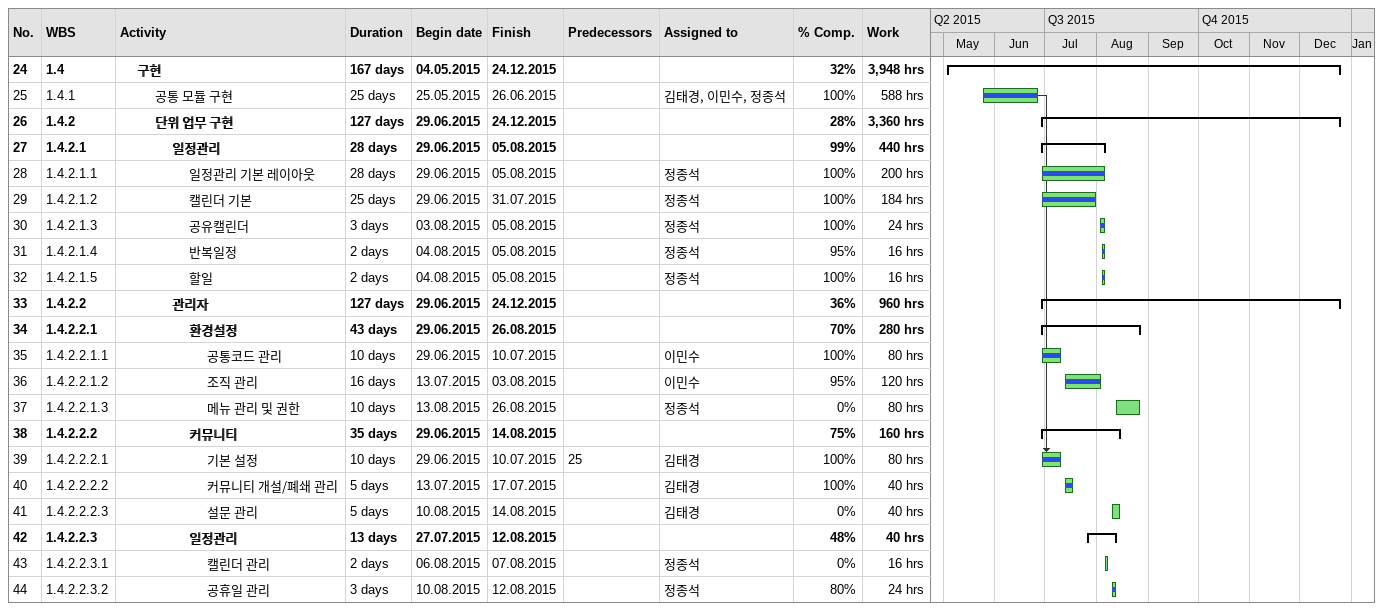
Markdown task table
| ID | WBS | Task | Duration | Start | Finish | Predecessors | Resources | % complete | Work (h) |
|---|---|---|---|---|---|---|---|---|---|
| 24 | 1.4 | **구현** | 167d | 2015-05-04 | 2015-12-24 |  |  | 32 | 3948 |
| 25 | 1.4.1 | 공통 모듈 구현 | 25d | 2015-05-25 | 2015-06-26 |  | 김태경, 이민수, 정종석 | 100 | 588 |
| 26 | 1.4.2 | **단위 업무 구현** | 127d | 2015-06-29 | 2015-12-24 |  |  | 28 | 3360 |
| 27 | 1.4.2.1 | **일정관리** | 28d | 2015-06-29 | 2015-08-05 |  |  | 99 | 440 |
| 28 | 1.4.2.1.1 | 일정관리 기본 레이아웃 | 28d | 2015-06-29 | 2015-08-05 |  | 정종석 | 100 | 200 |
| 29 | 1.4.2.1.2 | 캘린더 기본 | 25d | 2015-06-29 | 2015-07-31 |  | 정종석 | 100 | 184 |
| 30 | 1.4.2.1.3 | 공유캘린더 | 3d | 2015-08-03 | 2015-08-05 |  | 정종석 | 100 | 24 |
| 31 | 1.4.2.1.4 | 반복일정 | 2d | 2015-08-04 | 2015-08-05 |  | 정종석 | 95 | 16 |
| 32 | 1.4.2.1.5 | 할일 | 2d | 2015-08-04 | 2015-08-05 |  | 정종석 | 100 | 16 |
| 33 | 1.4.2.2 | **관리자** | 127d | 2015-06-29 | 2015-12-24 |  |  | 36 | 960 |
| 34 | 1.4.2.2.1 | **환경설정** | 43d | 2015-06-29 | 2015-08-26 |  |  | 70 | 280 |
| 35 | 1.4.2.2.1.1 | 공통코드 관리 | 10d | 2015-06-29 | 2015-07-10 |  | 이민수 | 100 | 80 |
| 36 | 1.4.2.2.1.2 | 조직 관리 | 16d | 2015-07-13 | 2015-08-03 |  | 이민수 | 95 | 120 |
| 37 | 1.4.2.2.1.3 | 메뉴 관리 및 권한 | 10d | 2015-08-13 | 2015-08-26 |  | 정종석 | 0 | 80 |
| 38 | 1.4.2.2.2 | **커뮤니티** | 35d | 2015-06-29 | 2015-08-14 |  |  | 75 | 160 |
| 39 | 1.4.2.2.2.1 | 기본 설정 | 10d | 2015-06-29 | 2015-07-10 | 25 | 김태경 | 100 | 80 |
| 40 | 1.4.2.2.2.2 | 커뮤니티 개설/폐쇄 관리 | 5d | 2015-07-13 | 2015-07-17 |  | 김태경 | 100 | 40 |
| 41 | 1.4.2.2.2.3 | 설문 관리 | 5d | 2015-08-10 | 2015-08-14 |  | 김태경 | 0 | 40 |
| 42 | 1.4.2.2.3 | **일정관리** | 13d | 2015-07-27 | 2015-08-12 |  |  | 48 | 40 |
| 43 | 1.4.2.2.3.1 | 캘린더 관리 | 2d | 2015-08-06 | 2015-08-07 |  | 정종석 | 0 | 16 |
| 44 | 1.4.2.2.3.2 | 공휴일 관리 | 3d | 2015-08-10 | 2015-08-12 |  | 정종석 | 80 | 24 |
